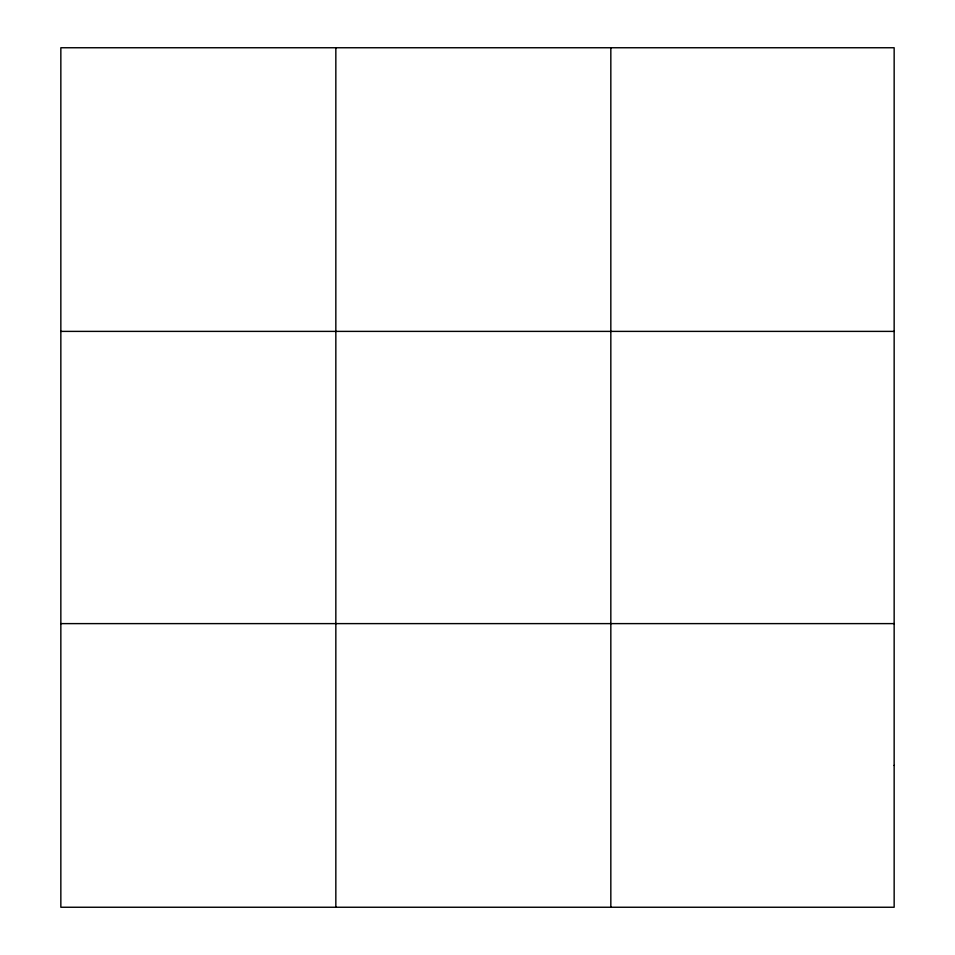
<?xml version="1.0" encoding="UTF-8"?>
<svg xmlns="http://www.w3.org/2000/svg" width="955" height="955" viewBox="0 0 955 955"><rect width="100%" height="100%" fill="white"/><g stroke="black" fill="none" stroke-linecap="round" stroke-linejoin="round"><path stroke-width="1.43" d="M335.838 907.25L335.838 47.75M610.83 907.25L610.83 47.75M60.845 331.385L894.155 331.385M60.845 623.615L894.155 623.615M894.155 765.433L894.155 907.25L60.845 907.25L60.845 47.75L894.155 47.75L894.155 765.433"/></g></svg>
